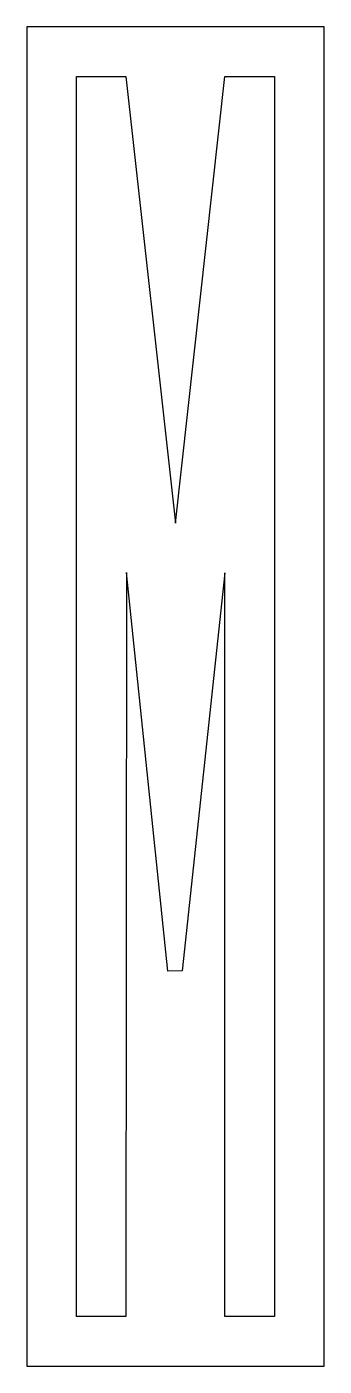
# Model space of a CAD drawing. Extents: x 0 to 24, y 0 to 108.
import ezdxf

# ---------------------------------------------------------------- set-up
doc = ezdxf.new("R2010")
doc.units = 0
doc.layers.add('CUT', color=7, linetype='Continuous')
doc.layers.add('OUTSIDE', color=1, linetype='Continuous')

msp = doc.modelspace()

# ---------------------------------------------------------------- linework, layer by layer
at = {"layer": 'CUT'}
msp.add_lwpolyline([(4, 103.98), (7.9975, 103.98), (11.995, 67.97), (15.9925, 103.98), (20, 103.98), (20, 4.02), (15.9925, 4.02), (15.9925, 63.97), (12.5447, 31.89), (11.3854, 31.86), (8.0375, 64), (7.9975, 4.02), (4, 4.02)], close=True, dxfattribs=at)
at = {"layer": 'OUTSIDE'}
msp.add_lwpolyline([(0, 0), (24, 0), (24, 108), (0, 108)], close=True, dxfattribs=at)

doc.saveas('drawing.dxf')
